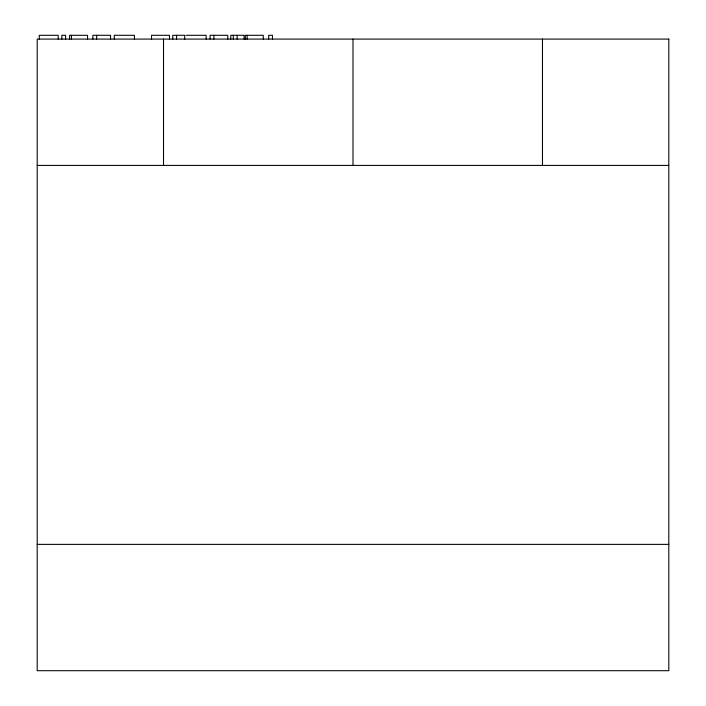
<?xml version="1.0" encoding="UTF-8"?>
<svg xmlns="http://www.w3.org/2000/svg" width="706" height="706" viewBox="0 0 706 706"><rect width="100%" height="100%" fill="white"/><g stroke="black" fill="none" stroke-linecap="round" stroke-linejoin="round"><path stroke-width="1.06" d="M186.049 35.3L206.178 35.3L206.178 39.086M37.197 165.416L668.803 165.416M37.197 544.379L668.803 544.379M542.482 39.086L542.482 165.416M353 39.086L353 165.416M272.463 39.086L272.463 35.3L268.668 35.3L268.668 39.086M263.267 39.086L263.267 35.3L245.335 35.3L245.335 39.086M247.171 35.3L247.171 39.086M244.108 39.086L244.108 35.3L230.774 35.3L230.774 39.086M237.128 35.3L237.128 39.086M233.342 35.3L233.342 39.086M227.773 39.086L227.773 35.3L210.07 35.3L210.07 39.086M213.856 35.3L213.856 39.086M184.698 39.086L184.698 35.3L172.758 35.3L172.758 39.086M176.553 35.3L176.553 39.086M169.493 39.086L169.493 35.3L151.525 35.3L151.525 39.086M163.518 39.086L163.518 165.416M134.422 39.086L134.422 35.3L114.293 35.3L114.293 39.086M110.568 39.086L110.568 35.3L92.857 35.3L92.857 39.086M96.651 35.3L96.651 39.086M87.535 39.086L87.535 35.3L69.612 35.3L69.612 39.086M71.447 35.3L71.447 39.086M65.614 39.086L65.614 35.3L61.828 35.3L61.828 39.086M58.236 39.086L58.236 35.3L39.28 35.3L39.28 39.086M668.803 39.086L37.197 39.086L37.197 670.7L668.803 670.7L668.803 39.086"/></g></svg>
